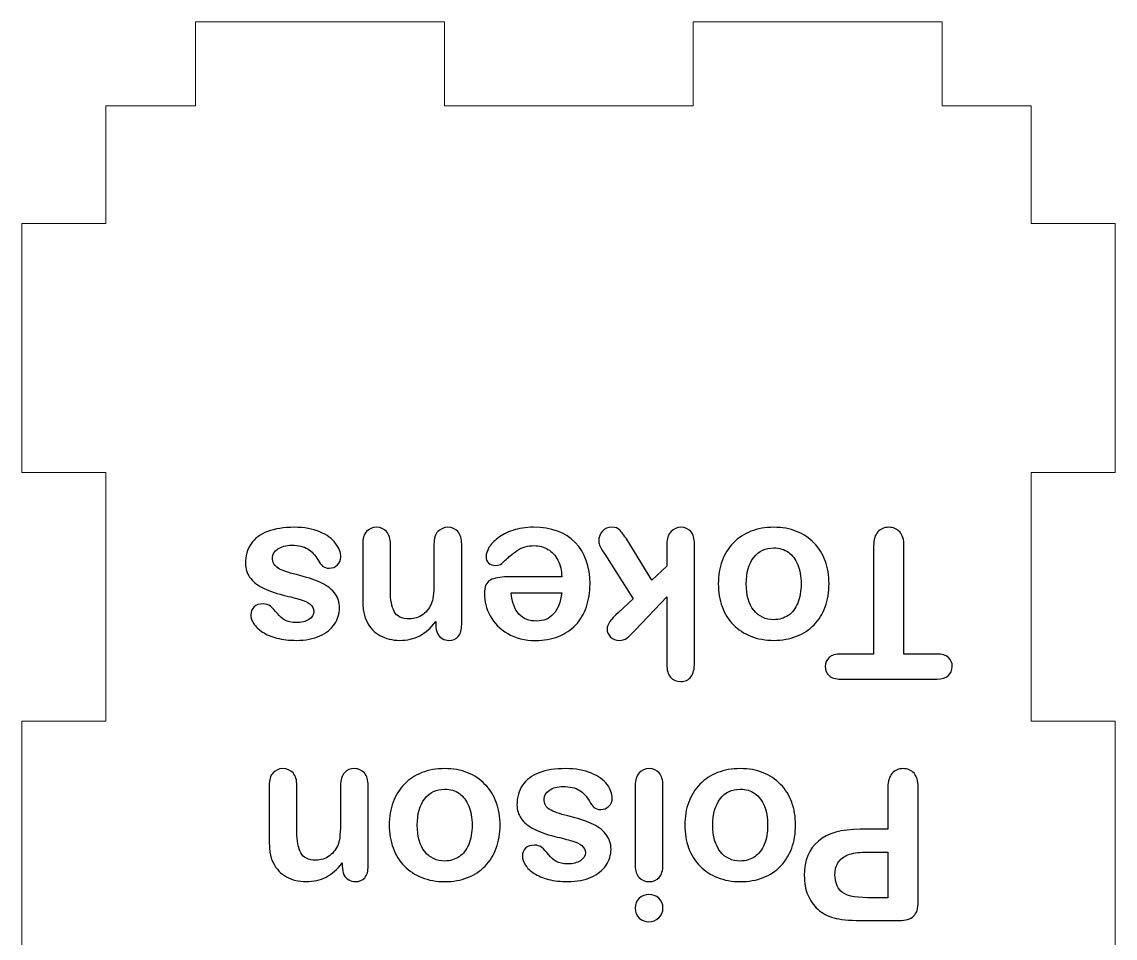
# Model space of a CAD drawing. Header units: inches. Extents: x -11.2 to 11.8, y -8.6 to 8.5.
# Drawn here: x -11.079 to -9.454, y -1.26 to 0.102 of the extents above; entities that cross this region are included whole.
import ezdxf

# ---------------------------------------------------------------- set-up
doc = ezdxf.new("R2010")
doc.units = ezdxf.units.IN
doc.header["$MEASUREMENT"] = 0
doc.layers.add('Tiny token holder', color=7, linetype='Continuous')

msp = doc.modelspace()

# ---------------------------------------------------------------- linework, layer by layer
at = {"layer": 'Tiny token holder', "color": 240, "lineweight": 9}
msp.add_open_spline([(-9.7114, -0.0231), (-9.7114, -0.0231), (-9.7114, 0.1019), (-9.7114, 0.1019), (-9.7114, 0.1019), (-9.7114, 0.1019), (-10.0814, 0.1019), (-10.0814, 0.1019), (-10.0814, 0.1019), (-10.0814, 0.1019), (-10.0814, -0.0231), (-10.0814, -0.0231), (-10.0814, -0.0231), (-10.0814, -0.0231), (-10.4514, -0.0231), (-10.4514, -0.0231), (-10.4514, -0.0231), (-10.4514, -0.0231), (-10.4514, 0.1019), (-10.4514, 0.1019), (-10.4514, 0.1019), (-10.4514, 0.1019), (-10.8214, 0.1019), (-10.8214, 0.1019), (-10.8214, 0.1019), (-10.8214, 0.1019), (-10.8214, -0.0231), (-10.8214, -0.0231), (-10.8214, -0.0231), (-10.8214, -0.0231), (-10.9544, -0.0231), (-10.9544, -0.0231), (-10.9544, -0.0231), (-10.9544, -0.0231), (-10.9544, -0.1981), (-10.9544, -0.1981), (-10.9544, -0.1981), (-10.9544, -0.1981), (-11.0794, -0.1981), (-11.0794, -0.1981), (-11.0794, -0.1981), (-11.0794, -0.1981), (-11.0794, -0.5681), (-11.0794, -0.5681), (-11.0794, -0.5681), (-11.0794, -0.5681), (-10.9544, -0.5681), (-10.9544, -0.5681), (-10.9544, -0.5681), (-10.9544, -0.5681), (-10.9544, -0.9381), (-10.9544, -0.9381), (-10.9544, -0.9381), (-10.9544, -0.9381), (-11.0794, -0.9381), (-11.0794, -0.9381), (-11.0794, -0.9381), (-11.0794, -0.9381), (-11.0794, -1.3081), (-11.0794, -1.3081), (-11.0794, -1.3081), (-11.0794, -1.3081), (-10.9544, -1.3081), (-10.9544, -1.3081), (-10.9544, -1.3081), (-10.9544, -1.3081), (-10.9544, -1.6781), (-10.9544, -1.6781), (-10.9544, -1.6781), (-10.9544, -1.6781), (-11.0794, -1.6781), (-11.0794, -1.6781), (-11.0794, -1.6781), (-11.0794, -1.6781), (-11.0794, -2.0481), (-11.0794, -2.0481), (-11.0794, -2.0481), (-11.0794, -2.0481), (-10.9544, -2.0481), (-10.9544, -2.0481), (-10.9544, -2.0481), (-10.9544, -2.0481), (-10.9544, -2.2231), (-10.9544, -2.2231), (-10.9544, -2.2231), (-10.9544, -2.2231), (-10.8214, -2.2231), (-10.8214, -2.2231), (-10.8214, -2.2231), (-10.8214, -2.2231), (-10.8214, -2.3481), (-10.8214, -2.3481), (-10.8214, -2.3481), (-10.8214, -2.3481), (-10.4514, -2.3481), (-10.4514, -2.3481), (-10.4514, -2.3481), (-10.4514, -2.3481), (-10.4514, -2.2231), (-10.4514, -2.2231), (-10.4514, -2.2231), (-10.4514, -2.2231), (-10.0814, -2.2231), (-10.0814, -2.2231), (-10.0814, -2.2231), (-10.0814, -2.2231), (-10.0814, -2.3481), (-10.0814, -2.3481), (-10.0814, -2.3481), (-10.0814, -2.3481), (-9.7114, -2.3481), (-9.7114, -2.3481), (-9.7114, -2.3481), (-9.7114, -2.3481), (-9.7114, -2.2231), (-9.7114, -2.2231), (-9.7114, -2.2231), (-9.7114, -2.2231), (-9.5794, -2.2231), (-9.5794, -2.2231), (-9.5794, -2.2231), (-9.5794, -2.2231), (-9.5794, -2.0481), (-9.5794, -2.0481), (-9.5794, -2.0481), (-9.5794, -2.0481), (-9.4544, -2.0481), (-9.4544, -2.0481), (-9.4544, -2.0481), (-9.4544, -2.0481), (-9.4544, -1.6781), (-9.4544, -1.6781), (-9.4544, -1.6781), (-9.4544, -1.6781), (-9.5794, -1.6781), (-9.5794, -1.6781), (-9.5794, -1.6781), (-9.5794, -1.6781), (-9.5794, -1.3081), (-9.5794, -1.3081), (-9.5794, -1.3081), (-9.5794, -1.3081), (-9.4544, -1.3081), (-9.4544, -1.3081), (-9.4544, -1.3081), (-9.4544, -1.3081), (-9.4544, -0.9381), (-9.4544, -0.9381), (-9.4544, -0.9381), (-9.4544, -0.9381), (-9.5794, -0.9381), (-9.5794, -0.9381), (-9.5794, -0.9381), (-9.5794, -0.9381), (-9.5794, -0.5681), (-9.5794, -0.5681), (-9.5794, -0.5681), (-9.5794, -0.5681), (-9.4544, -0.5681), (-9.4544, -0.5681), (-9.4544, -0.5681), (-9.4544, -0.5681), (-9.4544, -0.1981), (-9.4544, -0.1981), (-9.4544, -0.1981), (-9.4544, -0.1981), (-9.5794, -0.1981), (-9.5794, -0.1981), (-9.5794, -0.1981), (-9.5794, -0.1981), (-9.5794, -0.0231), (-9.5794, -0.0231), (-9.5794, -0.0231), (-9.5794, -0.0231), (-9.7114, -0.0231), (-9.7114, -0.0231)], degree=3, knots=[0, 0, 0, 0, 0.022222, 0.022222, 0.022222, 0.022222, 0.044444, 0.044444, 0.044444, 0.044444, 0.066667, 0.066667, 0.066667, 0.066667, 0.088889, 0.088889, 0.088889, 0.088889, 0.111111, 0.111111, 0.111111, 0.111111, 0.133333, 0.133333, 0.133333, 0.133333, 0.155556, 0.155556, 0.155556, 0.155556, 0.177778, 0.177778, 0.177778, 0.177778, 0.2, 0.2, 0.2, 0.2, 0.222222, 0.222222, 0.222222, 0.222222, 0.244444, 0.244444, 0.244444, 0.244444, 0.266667, 0.266667, 0.266667, 0.266667, 0.288889, 0.288889, 0.288889, 0.288889, 0.311111, 0.311111, 0.311111, 0.311111, 0.333333, 0.333333, 0.333333, 0.333333, 0.355556, 0.355556, 0.355556, 0.355556, 0.377778, 0.377778, 0.377778, 0.377778, 0.4, 0.4, 0.4, 0.4, 0.422222, 0.422222, 0.422222, 0.422222, 0.444444, 0.444444, 0.444444, 0.444444, 0.466667, 0.466667, 0.466667, 0.466667, 0.488889, 0.488889, 0.488889, 0.488889, 0.511111, 0.511111, 0.511111, 0.511111, 0.533333, 0.533333, 0.533333, 0.533333, 0.555556, 0.555556, 0.555556, 0.555556, 0.577778, 0.577778, 0.577778, 0.577778, 0.6, 0.6, 0.6, 0.6, 0.622222, 0.622222, 0.622222, 0.622222, 0.644444, 0.644444, 0.644444, 0.644444, 0.666667, 0.666667, 0.666667, 0.666667, 0.688889, 0.688889, 0.688889, 0.688889, 0.711111, 0.711111, 0.711111, 0.711111, 0.733333, 0.733333, 0.733333, 0.733333, 0.755556, 0.755556, 0.755556, 0.755556, 0.777778, 0.777778, 0.777778, 0.777778, 0.8, 0.8, 0.8, 0.8, 0.822222, 0.822222, 0.822222, 0.822222, 0.844444, 0.844444, 0.844444, 0.844444, 0.866667, 0.866667, 0.866667, 0.866667, 0.888889, 0.888889, 0.888889, 0.888889, 0.911111, 0.911111, 0.911111, 0.911111, 0.933333, 0.933333, 0.933333, 0.933333, 0.955556, 0.955556, 0.955556, 0.955556, 1, 1, 1, 1], dxfattribs=at)
at = {"layer": 'Tiny token holder', "color": 250}
for points, knots in [([(-10.7471, -0.7036), (-10.7471, -0.6922), (-10.7443, -0.6824), (-10.7387, -0.6743), (-10.7387, -0.6743), (-10.7332, -0.6662), (-10.725, -0.6601), (-10.7141, -0.6559), (-10.7141, -0.6559), (-10.7033, -0.6517), (-10.6901, -0.6496), (-10.6746, -0.6496), (-10.6746, -0.6496), (-10.6597, -0.6496), (-10.647, -0.6519), (-10.6364, -0.6565), (-10.6364, -0.6565), (-10.6258, -0.6609), (-10.618, -0.6666), (-10.613, -0.6735), (-10.613, -0.6735), (-10.608, -0.6802), (-10.6054, -0.687), (-10.6054, -0.6939), (-10.6054, -0.6939), (-10.6054, -0.6985), (-10.607, -0.7023), (-10.6103, -0.7055), (-10.6103, -0.7055), (-10.6135, -0.7088), (-10.6176, -0.7104), (-10.6225, -0.7104), (-10.6225, -0.7104), (-10.6269, -0.7104), (-10.6302, -0.7093), (-10.6325, -0.7072), (-10.6325, -0.7072), (-10.6348, -0.7051), (-10.6371, -0.7021), (-10.6392, -0.6983), (-10.6392, -0.6983), (-10.6434, -0.6909), (-10.6485, -0.6854), (-10.6544, -0.6818), (-10.6544, -0.6818), (-10.6603, -0.6781), (-10.6683, -0.6763), (-10.6785, -0.6763), (-10.6785, -0.6763), (-10.6868, -0.6763), (-10.6935, -0.6782), (-10.6988, -0.6818), (-10.6988, -0.6818), (-10.7041, -0.6855), (-10.7068, -0.6897), (-10.7068, -0.6945), (-10.7068, -0.6945), (-10.7068, -0.7018), (-10.704, -0.707), (-10.6985, -0.7104), (-10.6985, -0.7104), (-10.693, -0.7137), (-10.684, -0.7169), (-10.6714, -0.72), (-10.6714, -0.72), (-10.6572, -0.7235), (-10.6456, -0.7272), (-10.6366, -0.7311), (-10.6366, -0.7311), (-10.6278, -0.7349), (-10.6206, -0.7401), (-10.6153, -0.7465), (-10.6153, -0.7465), (-10.6099, -0.7528), (-10.6072, -0.7606), (-10.6072, -0.7699), (-10.6072, -0.7699), (-10.6072, -0.7782), (-10.6097, -0.786), (-10.6146, -0.7934), (-10.6146, -0.7934), (-10.6196, -0.8008), (-10.6269, -0.8067), (-10.6365, -0.811), (-10.6365, -0.811), (-10.6461, -0.8154), (-10.6578, -0.8177), (-10.6714, -0.8177), (-10.6714, -0.8177), (-10.6821, -0.8177), (-10.6917, -0.8166), (-10.7002, -0.8144), (-10.7002, -0.8144), (-10.7087, -0.8121), (-10.7159, -0.8091), (-10.7215, -0.8054), (-10.7215, -0.8054), (-10.7273, -0.8016), (-10.7316, -0.7975), (-10.7346, -0.793), (-10.7346, -0.793), (-10.7376, -0.7884), (-10.7391, -0.784), (-10.7391, -0.7796), (-10.7391, -0.7796), (-10.7391, -0.7749), (-10.7374, -0.771), (-10.7342, -0.768), (-10.7342, -0.768), (-10.7311, -0.765), (-10.7265, -0.7635), (-10.7207, -0.7635), (-10.7207, -0.7635), (-10.7165, -0.7635), (-10.7129, -0.7646), (-10.7099, -0.7671), (-10.7099, -0.7671), (-10.7069, -0.7695), (-10.7035, -0.7731), (-10.6996, -0.778), (-10.6996, -0.778), (-10.6965, -0.782), (-10.6929, -0.7853), (-10.6886, -0.7877), (-10.6886, -0.7877), (-10.6844, -0.7901), (-10.6786, -0.7913), (-10.6714, -0.7913), (-10.6714, -0.7913), (-10.6639, -0.7913), (-10.6577, -0.7897), (-10.6528, -0.7866), (-10.6528, -0.7866), (-10.6479, -0.7834), (-10.6454, -0.7794), (-10.6454, -0.7746), (-10.6454, -0.7746), (-10.6454, -0.7703), (-10.6472, -0.7667), (-10.6508, -0.764), (-10.6508, -0.764), (-10.6545, -0.7612), (-10.6593, -0.7589), (-10.6655, -0.7571), (-10.6655, -0.7571), (-10.6716, -0.7552), (-10.6801, -0.753), (-10.6909, -0.7504), (-10.6909, -0.7504), (-10.7037, -0.7473), (-10.7142, -0.7435), (-10.7223, -0.7392), (-10.7223, -0.7392), (-10.7304, -0.7348), (-10.7366, -0.7297), (-10.7408, -0.7238), (-10.7408, -0.7238), (-10.7449, -0.7179), (-10.7471, -0.7112), (-10.7471, -0.7036)], [0, 0, 0, 0, 0.02439, 0.02439, 0.02439, 0.02439, 0.04878, 0.04878, 0.04878, 0.04878, 0.073171, 0.073171, 0.073171, 0.073171, 0.097561, 0.097561, 0.097561, 0.097561, 0.121951, 0.121951, 0.121951, 0.121951, 0.146341, 0.146341, 0.146341, 0.146341, 0.170732, 0.170732, 0.170732, 0.170732, 0.195122, 0.195122, 0.195122, 0.195122, 0.219512, 0.219512, 0.219512, 0.219512, 0.243902, 0.243902, 0.243902, 0.243902, 0.268293, 0.268293, 0.268293, 0.268293, 0.292683, 0.292683, 0.292683, 0.292683, 0.317073, 0.317073, 0.317073, 0.317073, 0.341463, 0.341463, 0.341463, 0.341463, 0.365854, 0.365854, 0.365854, 0.365854, 0.390244, 0.390244, 0.390244, 0.390244, 0.414634, 0.414634, 0.414634, 0.414634, 0.439024, 0.439024, 0.439024, 0.439024, 0.463415, 0.463415, 0.463415, 0.463415, 0.487805, 0.487805, 0.487805, 0.487805, 0.512195, 0.512195, 0.512195, 0.512195, 0.536585, 0.536585, 0.536585, 0.536585, 0.560976, 0.560976, 0.560976, 0.560976, 0.585366, 0.585366, 0.585366, 0.585366, 0.609756, 0.609756, 0.609756, 0.609756, 0.634146, 0.634146, 0.634146, 0.634146, 0.658537, 0.658537, 0.658537, 0.658537, 0.682927, 0.682927, 0.682927, 0.682927, 0.707317, 0.707317, 0.707317, 0.707317, 0.731707, 0.731707, 0.731707, 0.731707, 0.756098, 0.756098, 0.756098, 0.756098, 0.780488, 0.780488, 0.780488, 0.780488, 0.804878, 0.804878, 0.804878, 0.804878, 0.829268, 0.829268, 0.829268, 0.829268, 0.853659, 0.853659, 0.853659, 0.853659, 0.878049, 0.878049, 0.878049, 0.878049, 0.902439, 0.902439, 0.902439, 0.902439, 0.926829, 0.926829, 0.926829, 0.926829, 0.95122, 0.95122, 0.95122, 0.95122, 1, 1, 1, 1]), ([(-10.4642, -0.7948), (-10.4642, -0.7948), (-10.4642, -0.7898), (-10.4642, -0.7898), (-10.4642, -0.7898), (-10.4715, -0.7994), (-10.4795, -0.8064), (-10.4881, -0.8109), (-10.4881, -0.8109), (-10.4967, -0.8154), (-10.5066, -0.8177), (-10.5179, -0.8177), (-10.5179, -0.8177), (-10.5288, -0.8177), (-10.5385, -0.8153), (-10.5471, -0.8105), (-10.5471, -0.8105), (-10.5557, -0.8058), (-10.5621, -0.7991), (-10.5663, -0.7904), (-10.5663, -0.7904), (-10.5691, -0.7854), (-10.5708, -0.7799), (-10.5716, -0.7741), (-10.5716, -0.7741), (-10.5724, -0.7682), (-10.5728, -0.7607), (-10.5728, -0.7517), (-10.5728, -0.7517), (-10.5728, -0.7517), (-10.5728, -0.6747), (-10.5728, -0.6747), (-10.5728, -0.6747), (-10.5728, -0.6665), (-10.5709, -0.6602), (-10.5671, -0.656), (-10.5671, -0.656), (-10.5634, -0.6518), (-10.5584, -0.6496), (-10.5524, -0.6496), (-10.5524, -0.6496), (-10.5462, -0.6496), (-10.5412, -0.6518), (-10.5373, -0.6561), (-10.5373, -0.6561), (-10.5335, -0.6605), (-10.5316, -0.6667), (-10.5316, -0.6747), (-10.5316, -0.6747), (-10.5316, -0.6747), (-10.5316, -0.7437), (-10.5316, -0.7437), (-10.5316, -0.7437), (-10.5316, -0.7573), (-10.5297, -0.7677), (-10.5259, -0.7749), (-10.5259, -0.7749), (-10.5221, -0.7821), (-10.5146, -0.7857), (-10.5033, -0.7857), (-10.5033, -0.7857), (-10.4959, -0.7857), (-10.4892, -0.7836), (-10.4831, -0.7792), (-10.4831, -0.7792), (-10.4771, -0.7748), (-10.4726, -0.7687), (-10.4699, -0.761), (-10.4699, -0.761), (-10.4678, -0.7549), (-10.4668, -0.7434), (-10.4668, -0.7265), (-10.4668, -0.7265), (-10.4668, -0.7265), (-10.4668, -0.6747), (-10.4668, -0.6747), (-10.4668, -0.6747), (-10.4668, -0.6664), (-10.4648, -0.6601), (-10.461, -0.6559), (-10.461, -0.6559), (-10.4571, -0.6518), (-10.4521, -0.6496), (-10.446, -0.6496), (-10.446, -0.6496), (-10.44, -0.6496), (-10.4351, -0.6518), (-10.4313, -0.6561), (-10.4313, -0.6561), (-10.4275, -0.6605), (-10.4256, -0.6667), (-10.4256, -0.6747), (-10.4256, -0.6747), (-10.4256, -0.6747), (-10.4256, -0.7942), (-10.4256, -0.7942), (-10.4256, -0.7942), (-10.4256, -0.8021), (-10.4273, -0.8079), (-10.4307, -0.8118), (-10.4307, -0.8118), (-10.4342, -0.8157), (-10.4388, -0.8177), (-10.4447, -0.8177), (-10.4447, -0.8177), (-10.4484, -0.8177), (-10.4517, -0.8168), (-10.4546, -0.8151), (-10.4546, -0.8151), (-10.4575, -0.8134), (-10.4598, -0.8108), (-10.4616, -0.8074), (-10.4616, -0.8074), (-10.4633, -0.8039), (-10.4642, -0.7997), (-10.4642, -0.7948)], [0, 0, 0, 0, 0.033333, 0.033333, 0.033333, 0.033333, 0.066667, 0.066667, 0.066667, 0.066667, 0.1, 0.1, 0.1, 0.1, 0.133333, 0.133333, 0.133333, 0.133333, 0.166667, 0.166667, 0.166667, 0.166667, 0.2, 0.2, 0.2, 0.2, 0.233333, 0.233333, 0.233333, 0.233333, 0.266667, 0.266667, 0.266667, 0.266667, 0.3, 0.3, 0.3, 0.3, 0.333333, 0.333333, 0.333333, 0.333333, 0.366667, 0.366667, 0.366667, 0.366667, 0.4, 0.4, 0.4, 0.4, 0.433333, 0.433333, 0.433333, 0.433333, 0.466667, 0.466667, 0.466667, 0.466667, 0.5, 0.5, 0.5, 0.5, 0.533333, 0.533333, 0.533333, 0.533333, 0.566667, 0.566667, 0.566667, 0.566667, 0.6, 0.6, 0.6, 0.6, 0.633333, 0.633333, 0.633333, 0.633333, 0.666667, 0.666667, 0.666667, 0.666667, 0.7, 0.7, 0.7, 0.7, 0.733333, 0.733333, 0.733333, 0.733333, 0.766667, 0.766667, 0.766667, 0.766667, 0.8, 0.8, 0.8, 0.8, 0.833333, 0.833333, 0.833333, 0.833333, 0.866667, 0.866667, 0.866667, 0.866667, 0.9, 0.9, 0.9, 0.9, 0.933333, 0.933333, 0.933333, 0.933333, 1, 1, 1, 1]), ([(-10.3579, -0.7234), (-10.3579, -0.7234), (-10.277, -0.7234), (-10.277, -0.7234), (-10.277, -0.7234), (-10.2771, -0.714), (-10.279, -0.7057), (-10.2827, -0.6986), (-10.2827, -0.6986), (-10.2864, -0.6914), (-10.2913, -0.686), (-10.2974, -0.6824), (-10.2974, -0.6824), (-10.3035, -0.6787), (-10.3103, -0.6769), (-10.3176, -0.6769), (-10.3176, -0.6769), (-10.3226, -0.6769), (-10.327, -0.6775), (-10.3311, -0.6787), (-10.3311, -0.6787), (-10.3353, -0.6798), (-10.3392, -0.6816), (-10.343, -0.6841), (-10.343, -0.6841), (-10.3469, -0.6866), (-10.3504, -0.6892), (-10.3536, -0.6921), (-10.3536, -0.6921), (-10.3569, -0.6949), (-10.361, -0.6987), (-10.3662, -0.7036), (-10.3662, -0.7036), (-10.3683, -0.7054), (-10.3713, -0.7063), (-10.3753, -0.7063), (-10.3753, -0.7063), (-10.3795, -0.7063), (-10.383, -0.7051), (-10.3856, -0.7028), (-10.3856, -0.7028), (-10.3882, -0.7005), (-10.3895, -0.6972), (-10.3895, -0.693), (-10.3895, -0.693), (-10.3895, -0.6893), (-10.388, -0.6849), (-10.3851, -0.6799), (-10.3851, -0.6799), (-10.3822, -0.675), (-10.3778, -0.6701), (-10.3718, -0.6656), (-10.3718, -0.6656), (-10.366, -0.661), (-10.3586, -0.6572), (-10.3496, -0.6542), (-10.3496, -0.6542), (-10.3407, -0.6511), (-10.3304, -0.6496), (-10.3188, -0.6496), (-10.3188, -0.6496), (-10.2923, -0.6496), (-10.2717, -0.6572), (-10.2569, -0.6723), (-10.2569, -0.6723), (-10.2422, -0.6875), (-10.2349, -0.708), (-10.2349, -0.734), (-10.2349, -0.734), (-10.2349, -0.7461), (-10.2367, -0.7575), (-10.2403, -0.768), (-10.2403, -0.768), (-10.2439, -0.7784), (-10.2492, -0.7873), (-10.2562, -0.7948), (-10.2562, -0.7948), (-10.2631, -0.8023), (-10.2717, -0.808), (-10.2819, -0.812), (-10.2819, -0.812), (-10.2921, -0.816), (-10.3034, -0.818), (-10.3158, -0.818), (-10.3158, -0.818), (-10.3319, -0.818), (-10.3458, -0.8146), (-10.3573, -0.8077), (-10.3573, -0.8077), (-10.3689, -0.8009), (-10.3775, -0.7921), (-10.3833, -0.7813), (-10.3833, -0.7813), (-10.389, -0.7705), (-10.3919, -0.7595), (-10.3919, -0.7483), (-10.3919, -0.7483), (-10.3919, -0.7379), (-10.3889, -0.7311), (-10.383, -0.728), (-10.383, -0.728), (-10.3771, -0.725), (-10.3686, -0.7234), (-10.3579, -0.7234)], [0, 0, 0, 0, 0.037037, 0.037037, 0.037037, 0.037037, 0.074074, 0.074074, 0.074074, 0.074074, 0.111111, 0.111111, 0.111111, 0.111111, 0.148148, 0.148148, 0.148148, 0.148148, 0.185185, 0.185185, 0.185185, 0.185185, 0.222222, 0.222222, 0.222222, 0.222222, 0.259259, 0.259259, 0.259259, 0.259259, 0.296296, 0.296296, 0.296296, 0.296296, 0.333333, 0.333333, 0.333333, 0.333333, 0.37037, 0.37037, 0.37037, 0.37037, 0.407407, 0.407407, 0.407407, 0.407407, 0.444444, 0.444444, 0.444444, 0.444444, 0.481481, 0.481481, 0.481481, 0.481481, 0.518519, 0.518519, 0.518519, 0.518519, 0.555556, 0.555556, 0.555556, 0.555556, 0.592593, 0.592593, 0.592593, 0.592593, 0.62963, 0.62963, 0.62963, 0.62963, 0.666667, 0.666667, 0.666667, 0.666667, 0.703704, 0.703704, 0.703704, 0.703704, 0.740741, 0.740741, 0.740741, 0.740741, 0.777778, 0.777778, 0.777778, 0.777778, 0.814815, 0.814815, 0.814815, 0.814815, 0.851852, 0.851852, 0.851852, 0.851852, 0.888889, 0.888889, 0.888889, 0.888889, 0.925926, 0.925926, 0.925926, 0.925926, 1, 1, 1, 1]), ([(-10.1797, -0.6685), (-10.1797, -0.6685), (-10.1432, -0.7284), (-10.1432, -0.7284), (-10.1432, -0.7284), (-10.1432, -0.7284), (-10.1208, -0.7072), (-10.1208, -0.7072), (-10.1208, -0.7072), (-10.1208, -0.7072), (-10.1208, -0.6744), (-10.1208, -0.6744), (-10.1208, -0.6744), (-10.1208, -0.6665), (-10.1187, -0.6603), (-10.1145, -0.656), (-10.1145, -0.656), (-10.1103, -0.6518), (-10.1055, -0.6496), (-10.1, -0.6496), (-10.1, -0.6496), (-10.0937, -0.6496), (-10.0886, -0.6518), (-10.085, -0.656), (-10.085, -0.656), (-10.0814, -0.6602), (-10.0796, -0.6665), (-10.0796, -0.6747), (-10.0796, -0.6747), (-10.0796, -0.6747), (-10.0796, -0.8509), (-10.0796, -0.8509), (-10.0796, -0.8509), (-10.0796, -0.8601), (-10.0813, -0.8671), (-10.0849, -0.8719), (-10.0849, -0.8719), (-10.0884, -0.8767), (-10.0934, -0.879), (-10.1, -0.879), (-10.1, -0.879), (-10.1064, -0.879), (-10.1114, -0.8769), (-10.1151, -0.8725), (-10.1151, -0.8725), (-10.1189, -0.8682), (-10.1208, -0.8618), (-10.1208, -0.8533), (-10.1208, -0.8533), (-10.1208, -0.8533), (-10.1208, -0.7532), (-10.1208, -0.7532), (-10.1208, -0.7532), (-10.1208, -0.7532), (-10.1672, -0.8019), (-10.1672, -0.8019), (-10.1672, -0.8019), (-10.173, -0.8079), (-10.1774, -0.8121), (-10.1804, -0.8144), (-10.1804, -0.8144), (-10.1835, -0.8166), (-10.1871, -0.8177), (-10.1915, -0.8177), (-10.1915, -0.8177), (-10.1966, -0.8177), (-10.2009, -0.816), (-10.2043, -0.8128), (-10.2043, -0.8128), (-10.2078, -0.8094), (-10.2095, -0.8054), (-10.2095, -0.8004), (-10.2095, -0.8004), (-10.2095, -0.7944), (-10.2039, -0.7863), (-10.1927, -0.7762), (-10.1927, -0.7762), (-10.1927, -0.7762), (-10.1707, -0.7561), (-10.1707, -0.7561), (-10.1707, -0.7561), (-10.1707, -0.7561), (-10.2131, -0.6895), (-10.2131, -0.6895), (-10.2131, -0.6895), (-10.2163, -0.6845), (-10.2185, -0.6807), (-10.2198, -0.6782), (-10.2198, -0.6782), (-10.2212, -0.6756), (-10.2219, -0.6731), (-10.2219, -0.6708), (-10.2219, -0.6708), (-10.2219, -0.6643), (-10.2201, -0.6591), (-10.2165, -0.6553), (-10.2165, -0.6553), (-10.213, -0.6515), (-10.2082, -0.6496), (-10.2024, -0.6496), (-10.2024, -0.6496), (-10.1973, -0.6496), (-10.1934, -0.651), (-10.1907, -0.6537), (-10.1907, -0.6537), (-10.188, -0.6565), (-10.1843, -0.6614), (-10.1797, -0.6685)], [0, 0, 0, 0, 0.035714, 0.035714, 0.035714, 0.035714, 0.071429, 0.071429, 0.071429, 0.071429, 0.107143, 0.107143, 0.107143, 0.107143, 0.142857, 0.142857, 0.142857, 0.142857, 0.178571, 0.178571, 0.178571, 0.178571, 0.214286, 0.214286, 0.214286, 0.214286, 0.25, 0.25, 0.25, 0.25, 0.285714, 0.285714, 0.285714, 0.285714, 0.321429, 0.321429, 0.321429, 0.321429, 0.357143, 0.357143, 0.357143, 0.357143, 0.392857, 0.392857, 0.392857, 0.392857, 0.428571, 0.428571, 0.428571, 0.428571, 0.464286, 0.464286, 0.464286, 0.464286, 0.5, 0.5, 0.5, 0.5, 0.535714, 0.535714, 0.535714, 0.535714, 0.571429, 0.571429, 0.571429, 0.571429, 0.607143, 0.607143, 0.607143, 0.607143, 0.642857, 0.642857, 0.642857, 0.642857, 0.678571, 0.678571, 0.678571, 0.678571, 0.714286, 0.714286, 0.714286, 0.714286, 0.75, 0.75, 0.75, 0.75, 0.785714, 0.785714, 0.785714, 0.785714, 0.821429, 0.821429, 0.821429, 0.821429, 0.857143, 0.857143, 0.857143, 0.857143, 0.892857, 0.892857, 0.892857, 0.892857, 0.928571, 0.928571, 0.928571, 0.928571, 1, 1, 1, 1]), ([(-10.0442, -0.7336), (-10.0442, -0.7212), (-10.0423, -0.7099), (-10.0385, -0.6995), (-10.0385, -0.6995), (-10.0346, -0.6892), (-10.0291, -0.6802), (-10.0218, -0.6728), (-10.0218, -0.6728), (-10.0146, -0.6653), (-10.0058, -0.6596), (-9.9957, -0.6556), (-9.9957, -0.6556), (-9.9857, -0.6516), (-9.9743, -0.6496), (-9.9617, -0.6496), (-9.9617, -0.6496), (-9.9491, -0.6496), (-9.9379, -0.6516), (-9.9279, -0.6557), (-9.9279, -0.6557), (-9.9179, -0.6597), (-9.9093, -0.6655), (-9.9019, -0.673), (-9.9019, -0.673), (-9.8946, -0.6805), (-9.889, -0.6894), (-9.8853, -0.6996), (-9.8853, -0.6996), (-9.8815, -0.7099), (-9.8796, -0.7212), (-9.8796, -0.7336), (-9.8796, -0.7336), (-9.8796, -0.7461), (-9.8815, -0.7576), (-9.8853, -0.768), (-9.8853, -0.768), (-9.8892, -0.7784), (-9.8947, -0.7873), (-9.9019, -0.7947), (-9.9019, -0.7947), (-9.909, -0.802), (-9.9177, -0.8077), (-9.9279, -0.8117), (-9.9279, -0.8117), (-9.9381, -0.8156), (-9.9493, -0.8177), (-9.9617, -0.8177), (-9.9617, -0.8177), (-9.9742, -0.8177), (-9.9856, -0.8156), (-9.9957, -0.8116), (-9.9957, -0.8116), (-10.0059, -0.8076), (-10.0147, -0.8018), (-10.0219, -0.7943), (-10.0219, -0.7943), (-10.0292, -0.7869), (-10.0348, -0.778), (-10.0385, -0.7676), (-10.0385, -0.7676), (-10.0423, -0.7574), (-10.0442, -0.746), (-10.0442, -0.7336)], [0, 0, 0, 0, 0.058824, 0.058824, 0.058824, 0.058824, 0.117647, 0.117647, 0.117647, 0.117647, 0.176471, 0.176471, 0.176471, 0.176471, 0.235294, 0.235294, 0.235294, 0.235294, 0.294118, 0.294118, 0.294118, 0.294118, 0.352941, 0.352941, 0.352941, 0.352941, 0.411765, 0.411765, 0.411765, 0.411765, 0.470588, 0.470588, 0.470588, 0.470588, 0.529412, 0.529412, 0.529412, 0.529412, 0.588235, 0.588235, 0.588235, 0.588235, 0.647059, 0.647059, 0.647059, 0.647059, 0.705882, 0.705882, 0.705882, 0.705882, 0.764706, 0.764706, 0.764706, 0.764706, 0.823529, 0.823529, 0.823529, 0.823529, 0.882353, 0.882353, 0.882353, 0.882353, 1, 1, 1, 1]), ([(-9.8623, -0.8381), (-9.8623, -0.8381), (-9.8133, -0.8381), (-9.8133, -0.8381), (-9.8133, -0.8381), (-9.8133, -0.8381), (-9.8133, -0.677), (-9.8133, -0.677), (-9.8133, -0.677), (-9.8133, -0.6677), (-9.8112, -0.6608), (-9.807, -0.6564), (-9.807, -0.6564), (-9.8029, -0.6519), (-9.7975, -0.6496), (-9.7909, -0.6496), (-9.7909, -0.6496), (-9.7843, -0.6496), (-9.7788, -0.6519), (-9.7746, -0.6565), (-9.7746, -0.6565), (-9.7704, -0.661), (-9.7683, -0.6678), (-9.7683, -0.677), (-9.7683, -0.677), (-9.7683, -0.677), (-9.7683, -0.8381), (-9.7683, -0.8381), (-9.7683, -0.8381), (-9.7683, -0.8381), (-9.7193, -0.8381), (-9.7193, -0.8381), (-9.7193, -0.8381), (-9.7116, -0.8381), (-9.7059, -0.8398), (-9.7022, -0.8432), (-9.7022, -0.8432), (-9.6984, -0.8466), (-9.6965, -0.8511), (-9.6965, -0.8567), (-9.6965, -0.8567), (-9.6965, -0.8624), (-9.6985, -0.867), (-9.7024, -0.8703), (-9.7024, -0.8703), (-9.7062, -0.8737), (-9.7119, -0.8753), (-9.7193, -0.8753), (-9.7193, -0.8753), (-9.7193, -0.8753), (-9.8623, -0.8753), (-9.8623, -0.8753), (-9.8623, -0.8753), (-9.8701, -0.8753), (-9.8758, -0.8736), (-9.8796, -0.8702), (-9.8796, -0.8702), (-9.8834, -0.8667), (-9.8853, -0.8622), (-9.8853, -0.8567), (-9.8853, -0.8567), (-9.8853, -0.8511), (-9.8834, -0.8466), (-9.8795, -0.8432), (-9.8795, -0.8432), (-9.8757, -0.8398), (-9.87, -0.8381), (-9.8623, -0.8381)], [0, 0, 0, 0, 0.055556, 0.055556, 0.055556, 0.055556, 0.111111, 0.111111, 0.111111, 0.111111, 0.166667, 0.166667, 0.166667, 0.166667, 0.222222, 0.222222, 0.222222, 0.222222, 0.277778, 0.277778, 0.277778, 0.277778, 0.333333, 0.333333, 0.333333, 0.333333, 0.388889, 0.388889, 0.388889, 0.388889, 0.444444, 0.444444, 0.444444, 0.444444, 0.5, 0.5, 0.5, 0.5, 0.555556, 0.555556, 0.555556, 0.555556, 0.611111, 0.611111, 0.611111, 0.611111, 0.666667, 0.666667, 0.666667, 0.666667, 0.722222, 0.722222, 0.722222, 0.722222, 0.777778, 0.777778, 0.777778, 0.777778, 0.833333, 0.833333, 0.833333, 0.833333, 0.888889, 0.888889, 0.888889, 0.888889, 1, 1, 1, 1]), ([(-10.0027, -0.7336), (-10.0027, -0.7504), (-9.9989, -0.7635), (-9.9916, -0.7729), (-9.9916, -0.7729), (-9.9841, -0.7823), (-9.9742, -0.787), (-9.9617, -0.787), (-9.9617, -0.787), (-9.9536, -0.787), (-9.9465, -0.7849), (-9.9404, -0.7807), (-9.9404, -0.7807), (-9.9342, -0.7765), (-9.9295, -0.7703), (-9.9261, -0.7622), (-9.9261, -0.7622), (-9.9228, -0.754), (-9.9211, -0.7444), (-9.9211, -0.7336), (-9.9211, -0.7336), (-9.9211, -0.7228), (-9.9228, -0.7133), (-9.926, -0.7053), (-9.926, -0.7053), (-9.9294, -0.6972), (-9.934, -0.691), (-9.9401, -0.6867), (-9.9401, -0.6867), (-9.9462, -0.6824), (-9.9534, -0.6803), (-9.9617, -0.6803), (-9.9617, -0.6803), (-9.9742, -0.6803), (-9.9841, -0.685), (-9.9916, -0.6945), (-9.9916, -0.6945), (-9.9989, -0.7039), (-10.0027, -0.7169), (-10.0027, -0.7336)], [0, 0, 0, 0, 0.090909, 0.090909, 0.090909, 0.090909, 0.181818, 0.181818, 0.181818, 0.181818, 0.272727, 0.272727, 0.272727, 0.272727, 0.363636, 0.363636, 0.363636, 0.363636, 0.454545, 0.454545, 0.454545, 0.454545, 0.545455, 0.545455, 0.545455, 0.545455, 0.636364, 0.636364, 0.636364, 0.636364, 0.727273, 0.727273, 0.727273, 0.727273, 0.818182, 0.818182, 0.818182, 0.818182, 1, 1, 1, 1]), ([(-10.277, -0.747), (-10.277, -0.747), (-10.3519, -0.747), (-10.3519, -0.747), (-10.3519, -0.747), (-10.351, -0.7611), (-10.3471, -0.7716), (-10.3405, -0.7786), (-10.3405, -0.7786), (-10.3339, -0.7856), (-10.3252, -0.7891), (-10.3144, -0.7891), (-10.3144, -0.7891), (-10.3041, -0.7891), (-10.2957, -0.7856), (-10.2891, -0.7785), (-10.2891, -0.7785), (-10.2825, -0.7714), (-10.2784, -0.7609), (-10.277, -0.747)], [0, 0, 0, 0, 0.166667, 0.166667, 0.166667, 0.166667, 0.333333, 0.333333, 0.333333, 0.333333, 0.5, 0.5, 0.5, 0.5, 0.666667, 0.666667, 0.666667, 0.666667, 1, 1, 1, 1]), ([(-10.6032, -1.1536), (-10.6032, -1.1536), (-10.6032, -1.1486), (-10.6032, -1.1486), (-10.6032, -1.1486), (-10.6105, -1.1582), (-10.6185, -1.1652), (-10.6271, -1.1697), (-10.6271, -1.1697), (-10.6357, -1.1742), (-10.6456, -1.1764), (-10.6568, -1.1764), (-10.6568, -1.1764), (-10.6678, -1.1764), (-10.6775, -1.1741), (-10.6861, -1.1693), (-10.6861, -1.1693), (-10.6947, -1.1646), (-10.7011, -1.1579), (-10.7053, -1.1492), (-10.7053, -1.1492), (-10.7081, -1.1442), (-10.7098, -1.1387), (-10.7106, -1.1328), (-10.7106, -1.1328), (-10.7114, -1.127), (-10.7118, -1.1195), (-10.7118, -1.1105), (-10.7118, -1.1105), (-10.7118, -1.1105), (-10.7118, -1.0335), (-10.7118, -1.0335), (-10.7118, -1.0335), (-10.7118, -1.0253), (-10.7099, -1.019), (-10.7061, -1.0148), (-10.7061, -1.0148), (-10.7024, -1.0105), (-10.6974, -1.0084), (-10.6914, -1.0084), (-10.6914, -1.0084), (-10.6852, -1.0084), (-10.6802, -1.0106), (-10.6763, -1.0149), (-10.6763, -1.0149), (-10.6725, -1.0193), (-10.6706, -1.0255), (-10.6706, -1.0335), (-10.6706, -1.0335), (-10.6706, -1.0335), (-10.6706, -1.1025), (-10.6706, -1.1025), (-10.6706, -1.1025), (-10.6706, -1.116), (-10.6687, -1.1265), (-10.6649, -1.1337), (-10.6649, -1.1337), (-10.6611, -1.1409), (-10.6536, -1.1445), (-10.6423, -1.1445), (-10.6423, -1.1445), (-10.6349, -1.1445), (-10.6282, -1.1423), (-10.6221, -1.138), (-10.6221, -1.138), (-10.6161, -1.1336), (-10.6116, -1.1275), (-10.6088, -1.1198), (-10.6088, -1.1198), (-10.6068, -1.1137), (-10.6058, -1.1022), (-10.6058, -1.0853), (-10.6058, -1.0853), (-10.6058, -1.0853), (-10.6058, -1.0335), (-10.6058, -1.0335), (-10.6058, -1.0335), (-10.6058, -1.0252), (-10.6038, -1.0189), (-10.6, -1.0147), (-10.6, -1.0147), (-10.5961, -1.0105), (-10.5911, -1.0084), (-10.585, -1.0084), (-10.585, -1.0084), (-10.579, -1.0084), (-10.5741, -1.0106), (-10.5703, -1.0149), (-10.5703, -1.0149), (-10.5665, -1.0193), (-10.5646, -1.0255), (-10.5646, -1.0335), (-10.5646, -1.0335), (-10.5646, -1.0335), (-10.5646, -1.153), (-10.5646, -1.153), (-10.5646, -1.153), (-10.5646, -1.1608), (-10.5663, -1.1667), (-10.5697, -1.1706), (-10.5697, -1.1706), (-10.5731, -1.1745), (-10.5778, -1.1764), (-10.5837, -1.1764), (-10.5837, -1.1764), (-10.5874, -1.1764), (-10.5907, -1.1756), (-10.5936, -1.1739), (-10.5936, -1.1739), (-10.5965, -1.1722), (-10.5988, -1.1696), (-10.6006, -1.1662), (-10.6006, -1.1662), (-10.6023, -1.1627), (-10.6032, -1.1585), (-10.6032, -1.1536)], [0, 0, 0, 0, 0.033333, 0.033333, 0.033333, 0.033333, 0.066667, 0.066667, 0.066667, 0.066667, 0.1, 0.1, 0.1, 0.1, 0.133333, 0.133333, 0.133333, 0.133333, 0.166667, 0.166667, 0.166667, 0.166667, 0.2, 0.2, 0.2, 0.2, 0.233333, 0.233333, 0.233333, 0.233333, 0.266667, 0.266667, 0.266667, 0.266667, 0.3, 0.3, 0.3, 0.3, 0.333333, 0.333333, 0.333333, 0.333333, 0.366667, 0.366667, 0.366667, 0.366667, 0.4, 0.4, 0.4, 0.4, 0.433333, 0.433333, 0.433333, 0.433333, 0.466667, 0.466667, 0.466667, 0.466667, 0.5, 0.5, 0.5, 0.5, 0.533333, 0.533333, 0.533333, 0.533333, 0.566667, 0.566667, 0.566667, 0.566667, 0.6, 0.6, 0.6, 0.6, 0.633333, 0.633333, 0.633333, 0.633333, 0.666667, 0.666667, 0.666667, 0.666667, 0.7, 0.7, 0.7, 0.7, 0.733333, 0.733333, 0.733333, 0.733333, 0.766667, 0.766667, 0.766667, 0.766667, 0.8, 0.8, 0.8, 0.8, 0.833333, 0.833333, 0.833333, 0.833333, 0.866667, 0.866667, 0.866667, 0.866667, 0.9, 0.9, 0.9, 0.9, 0.933333, 0.933333, 0.933333, 0.933333, 1, 1, 1, 1]), ([(-10.5333, -1.0924), (-10.5333, -1.08), (-10.5313, -1.0687), (-10.5275, -1.0583), (-10.5275, -1.0583), (-10.5236, -1.0479), (-10.5181, -1.039), (-10.5108, -1.0316), (-10.5108, -1.0316), (-10.5036, -1.0241), (-10.4949, -1.0184), (-10.4848, -1.0144), (-10.4848, -1.0144), (-10.4747, -1.0104), (-10.4633, -1.0084), (-10.4507, -1.0084), (-10.4507, -1.0084), (-10.4382, -1.0084), (-10.4269, -1.0104), (-10.4169, -1.0145), (-10.4169, -1.0145), (-10.407, -1.0185), (-10.3983, -1.0243), (-10.391, -1.0318), (-10.391, -1.0318), (-10.3837, -1.0393), (-10.3781, -1.0482), (-10.3743, -1.0584), (-10.3743, -1.0584), (-10.3706, -1.0687), (-10.3686, -1.08), (-10.3686, -1.0924), (-10.3686, -1.0924), (-10.3686, -1.1049), (-10.3706, -1.1164), (-10.3744, -1.1268), (-10.3744, -1.1268), (-10.3783, -1.1372), (-10.3837, -1.1461), (-10.3909, -1.1535), (-10.3909, -1.1535), (-10.3981, -1.1608), (-10.4068, -1.1665), (-10.4169, -1.1705), (-10.4169, -1.1705), (-10.4271, -1.1744), (-10.4384, -1.1764), (-10.4507, -1.1764), (-10.4507, -1.1764), (-10.4632, -1.1764), (-10.4746, -1.1744), (-10.4848, -1.1704), (-10.4848, -1.1704), (-10.495, -1.1664), (-10.5037, -1.1606), (-10.511, -1.1531), (-10.511, -1.1531), (-10.5183, -1.1457), (-10.5238, -1.1368), (-10.5276, -1.1264), (-10.5276, -1.1264), (-10.5313, -1.1161), (-10.5333, -1.1048), (-10.5333, -1.0924)], [0, 0, 0, 0, 0.058824, 0.058824, 0.058824, 0.058824, 0.117647, 0.117647, 0.117647, 0.117647, 0.176471, 0.176471, 0.176471, 0.176471, 0.235294, 0.235294, 0.235294, 0.235294, 0.294118, 0.294118, 0.294118, 0.294118, 0.352941, 0.352941, 0.352941, 0.352941, 0.411765, 0.411765, 0.411765, 0.411765, 0.470588, 0.470588, 0.470588, 0.470588, 0.529412, 0.529412, 0.529412, 0.529412, 0.588235, 0.588235, 0.588235, 0.588235, 0.647059, 0.647059, 0.647059, 0.647059, 0.705882, 0.705882, 0.705882, 0.705882, 0.764706, 0.764706, 0.764706, 0.764706, 0.823529, 0.823529, 0.823529, 0.823529, 0.882353, 0.882353, 0.882353, 0.882353, 1, 1, 1, 1]), ([(-10.3435, -1.0624), (-10.3435, -1.051), (-10.3407, -1.0412), (-10.3352, -1.0331), (-10.3352, -1.0331), (-10.3297, -1.025), (-10.3215, -1.0189), (-10.3106, -1.0147), (-10.3106, -1.0147), (-10.2998, -1.0105), (-10.2866, -1.0084), (-10.271, -1.0084), (-10.271, -1.0084), (-10.2562, -1.0084), (-10.2435, -1.0107), (-10.2329, -1.0152), (-10.2329, -1.0152), (-10.2223, -1.0197), (-10.2145, -1.0254), (-10.2094, -1.0322), (-10.2094, -1.0322), (-10.2044, -1.039), (-10.2019, -1.0458), (-10.2019, -1.0527), (-10.2019, -1.0527), (-10.2019, -1.0572), (-10.2035, -1.0611), (-10.2068, -1.0643), (-10.2068, -1.0643), (-10.21, -1.0676), (-10.214, -1.0692), (-10.219, -1.0692), (-10.219, -1.0692), (-10.2233, -1.0692), (-10.2267, -1.0681), (-10.229, -1.066), (-10.229, -1.066), (-10.2313, -1.0639), (-10.2335, -1.0609), (-10.2356, -1.057), (-10.2356, -1.057), (-10.2399, -1.0497), (-10.2449, -1.0442), (-10.2508, -1.0406), (-10.2508, -1.0406), (-10.2567, -1.0369), (-10.2648, -1.0351), (-10.275, -1.0351), (-10.275, -1.0351), (-10.2832, -1.0351), (-10.29, -1.0369), (-10.2953, -1.0406), (-10.2953, -1.0406), (-10.3006, -1.0443), (-10.3032, -1.0485), (-10.3032, -1.0533), (-10.3032, -1.0533), (-10.3032, -1.0606), (-10.3005, -1.0658), (-10.295, -1.0692), (-10.295, -1.0692), (-10.2895, -1.0725), (-10.2804, -1.0757), (-10.2678, -1.0787), (-10.2678, -1.0787), (-10.2536, -1.0823), (-10.2421, -1.086), (-10.2331, -1.0899), (-10.2331, -1.0899), (-10.2242, -1.0937), (-10.2171, -1.0989), (-10.2117, -1.1052), (-10.2117, -1.1052), (-10.2064, -1.1116), (-10.2037, -1.1194), (-10.2037, -1.1287), (-10.2037, -1.1287), (-10.2037, -1.137), (-10.2062, -1.1448), (-10.2111, -1.1522), (-10.2111, -1.1522), (-10.2161, -1.1596), (-10.2233, -1.1654), (-10.233, -1.1698), (-10.233, -1.1698), (-10.2426, -1.1742), (-10.2542, -1.1764), (-10.2679, -1.1764), (-10.2679, -1.1764), (-10.2786, -1.1764), (-10.2882, -1.1754), (-10.2967, -1.1731), (-10.2967, -1.1731), (-10.3052, -1.1709), (-10.3123, -1.1679), (-10.318, -1.1642), (-10.318, -1.1642), (-10.3237, -1.1604), (-10.3281, -1.1563), (-10.331, -1.1518), (-10.331, -1.1518), (-10.334, -1.1472), (-10.3355, -1.1428), (-10.3355, -1.1384), (-10.3355, -1.1384), (-10.3355, -1.1337), (-10.3339, -1.1298), (-10.3307, -1.1268), (-10.3307, -1.1268), (-10.3276, -1.1237), (-10.323, -1.1222), (-10.3172, -1.1222), (-10.3172, -1.1222), (-10.3129, -1.1222), (-10.3093, -1.1234), (-10.3063, -1.1259), (-10.3063, -1.1259), (-10.3034, -1.1283), (-10.3, -1.1319), (-10.2961, -1.1368), (-10.2961, -1.1368), (-10.293, -1.1408), (-10.2893, -1.1441), (-10.2851, -1.1465), (-10.2851, -1.1465), (-10.2809, -1.1489), (-10.2751, -1.1501), (-10.2678, -1.1501), (-10.2678, -1.1501), (-10.2604, -1.1501), (-10.2542, -1.1485), (-10.2492, -1.1453), (-10.2492, -1.1453), (-10.2443, -1.1421), (-10.2418, -1.1382), (-10.2418, -1.1334), (-10.2418, -1.1334), (-10.2418, -1.1291), (-10.2437, -1.1255), (-10.2473, -1.1228), (-10.2473, -1.1228), (-10.2509, -1.12), (-10.2558, -1.1176), (-10.2619, -1.1158), (-10.2619, -1.1158), (-10.2681, -1.114), (-10.2766, -1.1118), (-10.2874, -1.1092), (-10.2874, -1.1092), (-10.3002, -1.1061), (-10.3107, -1.1023), (-10.3188, -1.098), (-10.3188, -1.098), (-10.3269, -1.0936), (-10.333, -1.0885), (-10.3372, -1.0826), (-10.3372, -1.0826), (-10.3414, -1.0767), (-10.3435, -1.07), (-10.3435, -1.0624)], [0, 0, 0, 0, 0.02439, 0.02439, 0.02439, 0.02439, 0.04878, 0.04878, 0.04878, 0.04878, 0.073171, 0.073171, 0.073171, 0.073171, 0.097561, 0.097561, 0.097561, 0.097561, 0.121951, 0.121951, 0.121951, 0.121951, 0.146341, 0.146341, 0.146341, 0.146341, 0.170732, 0.170732, 0.170732, 0.170732, 0.195122, 0.195122, 0.195122, 0.195122, 0.219512, 0.219512, 0.219512, 0.219512, 0.243902, 0.243902, 0.243902, 0.243902, 0.268293, 0.268293, 0.268293, 0.268293, 0.292683, 0.292683, 0.292683, 0.292683, 0.317073, 0.317073, 0.317073, 0.317073, 0.341463, 0.341463, 0.341463, 0.341463, 0.365854, 0.365854, 0.365854, 0.365854, 0.390244, 0.390244, 0.390244, 0.390244, 0.414634, 0.414634, 0.414634, 0.414634, 0.439024, 0.439024, 0.439024, 0.439024, 0.463415, 0.463415, 0.463415, 0.463415, 0.487805, 0.487805, 0.487805, 0.487805, 0.512195, 0.512195, 0.512195, 0.512195, 0.536585, 0.536585, 0.536585, 0.536585, 0.560976, 0.560976, 0.560976, 0.560976, 0.585366, 0.585366, 0.585366, 0.585366, 0.609756, 0.609756, 0.609756, 0.609756, 0.634146, 0.634146, 0.634146, 0.634146, 0.658537, 0.658537, 0.658537, 0.658537, 0.682927, 0.682927, 0.682927, 0.682927, 0.707317, 0.707317, 0.707317, 0.707317, 0.731707, 0.731707, 0.731707, 0.731707, 0.756098, 0.756098, 0.756098, 0.756098, 0.780488, 0.780488, 0.780488, 0.780488, 0.804878, 0.804878, 0.804878, 0.804878, 0.829268, 0.829268, 0.829268, 0.829268, 0.853659, 0.853659, 0.853659, 0.853659, 0.878049, 0.878049, 0.878049, 0.878049, 0.902439, 0.902439, 0.902439, 0.902439, 0.926829, 0.926829, 0.926829, 0.926829, 0.95122, 0.95122, 0.95122, 0.95122, 1, 1, 1, 1]), ([(-10.1678, -1.153), (-10.1678, -1.153), (-10.1678, -1.0335), (-10.1678, -1.0335), (-10.1678, -1.0335), (-10.1678, -1.0253), (-10.1658, -1.019), (-10.1619, -1.0148), (-10.1619, -1.0148), (-10.1579, -1.0105), (-10.153, -1.0084), (-10.1469, -1.0084), (-10.1469, -1.0084), (-10.1409, -1.0084), (-10.136, -1.0106), (-10.1322, -1.0149), (-10.1322, -1.0149), (-10.1284, -1.0193), (-10.1265, -1.0255), (-10.1265, -1.0335), (-10.1265, -1.0335), (-10.1265, -1.0335), (-10.1265, -1.1518), (-10.1265, -1.1518), (-10.1265, -1.1518), (-10.1265, -1.16), (-10.1284, -1.1661), (-10.1322, -1.1702), (-10.1322, -1.1702), (-10.136, -1.1744), (-10.1409, -1.1764), (-10.1469, -1.1764), (-10.1469, -1.1764), (-10.153, -1.1764), (-10.1579, -1.1744), (-10.1619, -1.1702), (-10.1619, -1.1702), (-10.1658, -1.1661), (-10.1678, -1.1603), (-10.1678, -1.153)], [0, 0, 0, 0, 0.090909, 0.090909, 0.090909, 0.090909, 0.181818, 0.181818, 0.181818, 0.181818, 0.272727, 0.272727, 0.272727, 0.272727, 0.363636, 0.363636, 0.363636, 0.363636, 0.454545, 0.454545, 0.454545, 0.454545, 0.545455, 0.545455, 0.545455, 0.545455, 0.636364, 0.636364, 0.636364, 0.636364, 0.727273, 0.727273, 0.727273, 0.727273, 0.818182, 0.818182, 0.818182, 0.818182, 1, 1, 1, 1]), ([(-10.094, -1.0924), (-10.094, -1.08), (-10.0921, -1.0687), (-10.0882, -1.0583), (-10.0882, -1.0583), (-10.0844, -1.0479), (-10.0788, -1.039), (-10.0715, -1.0316), (-10.0715, -1.0316), (-10.0643, -1.0241), (-10.0556, -1.0184), (-10.0455, -1.0144), (-10.0455, -1.0144), (-10.0354, -1.0104), (-10.0241, -1.0084), (-10.0115, -1.0084), (-10.0115, -1.0084), (-9.9989, -1.0084), (-9.9876, -1.0104), (-9.9777, -1.0145), (-9.9777, -1.0145), (-9.9677, -1.0185), (-9.959, -1.0243), (-9.9517, -1.0318), (-9.9517, -1.0318), (-9.9444, -1.0393), (-9.9388, -1.0482), (-9.935, -1.0584), (-9.935, -1.0584), (-9.9313, -1.0687), (-9.9294, -1.08), (-9.9294, -1.0924), (-9.9294, -1.0924), (-9.9294, -1.1049), (-9.9313, -1.1164), (-9.9351, -1.1268), (-9.9351, -1.1268), (-9.939, -1.1372), (-9.9444, -1.1461), (-9.9516, -1.1535), (-9.9516, -1.1535), (-9.9588, -1.1608), (-9.9675, -1.1665), (-9.9777, -1.1705), (-9.9777, -1.1705), (-9.9878, -1.1744), (-9.9991, -1.1764), (-10.0115, -1.1764), (-10.0115, -1.1764), (-10.024, -1.1764), (-10.0353, -1.1744), (-10.0455, -1.1704), (-10.0455, -1.1704), (-10.0557, -1.1664), (-10.0644, -1.1606), (-10.0717, -1.1531), (-10.0717, -1.1531), (-10.079, -1.1457), (-10.0845, -1.1368), (-10.0883, -1.1264), (-10.0883, -1.1264), (-10.0921, -1.1161), (-10.094, -1.1048), (-10.094, -1.0924)], [0, 0, 0, 0, 0.058824, 0.058824, 0.058824, 0.058824, 0.117647, 0.117647, 0.117647, 0.117647, 0.176471, 0.176471, 0.176471, 0.176471, 0.235294, 0.235294, 0.235294, 0.235294, 0.294118, 0.294118, 0.294118, 0.294118, 0.352941, 0.352941, 0.352941, 0.352941, 0.411765, 0.411765, 0.411765, 0.411765, 0.470588, 0.470588, 0.470588, 0.470588, 0.529412, 0.529412, 0.529412, 0.529412, 0.588235, 0.588235, 0.588235, 0.588235, 0.647059, 0.647059, 0.647059, 0.647059, 0.705882, 0.705882, 0.705882, 0.705882, 0.764706, 0.764706, 0.764706, 0.764706, 0.823529, 0.823529, 0.823529, 0.823529, 0.882353, 0.882353, 0.882353, 0.882353, 1, 1, 1, 1]), ([(-9.8332, -1.0986), (-9.8332, -1.0986), (-9.7921, -1.0986), (-9.7921, -1.0986), (-9.7921, -1.0986), (-9.7921, -1.0986), (-9.7921, -1.0358), (-9.7921, -1.0358), (-9.7921, -1.0358), (-9.7921, -1.0268), (-9.7899, -1.02), (-9.7857, -1.0154), (-9.7857, -1.0154), (-9.7815, -1.0107), (-9.7761, -1.0084), (-9.7697, -1.0084), (-9.7697, -1.0084), (-9.7629, -1.0084), (-9.7574, -1.0107), (-9.7533, -1.0153), (-9.7533, -1.0153), (-9.7492, -1.0199), (-9.7471, -1.0267), (-9.7471, -1.0355), (-9.7471, -1.0355), (-9.7471, -1.0355), (-9.7471, -1.2066), (-9.7471, -1.2066), (-9.7471, -1.2066), (-9.7471, -1.2164), (-9.7494, -1.2235), (-9.7539, -1.2278), (-9.7539, -1.2278), (-9.7585, -1.232), (-9.7657, -1.2341), (-9.7756, -1.2341), (-9.7756, -1.2341), (-9.7756, -1.2341), (-9.8332, -1.2341), (-9.8332, -1.2341), (-9.8332, -1.2341), (-9.8503, -1.2341), (-9.8634, -1.2328), (-9.8726, -1.2302), (-9.8726, -1.2302), (-9.8817, -1.2277), (-9.8896, -1.2235), (-9.8962, -1.2176), (-9.8962, -1.2176), (-9.9028, -1.2117), (-9.9078, -1.2046), (-9.9112, -1.1961), (-9.9112, -1.1961), (-9.9147, -1.1877), (-9.9164, -1.1781), (-9.9164, -1.1675), (-9.9164, -1.1675), (-9.9164, -1.1449), (-9.9094, -1.1278), (-9.8955, -1.1161), (-9.8955, -1.1161), (-9.8816, -1.1045), (-9.8608, -1.0986), (-9.8332, -1.0986)], [0, 0, 0, 0, 0.058824, 0.058824, 0.058824, 0.058824, 0.117647, 0.117647, 0.117647, 0.117647, 0.176471, 0.176471, 0.176471, 0.176471, 0.235294, 0.235294, 0.235294, 0.235294, 0.294118, 0.294118, 0.294118, 0.294118, 0.352941, 0.352941, 0.352941, 0.352941, 0.411765, 0.411765, 0.411765, 0.411765, 0.470588, 0.470588, 0.470588, 0.470588, 0.529412, 0.529412, 0.529412, 0.529412, 0.588235, 0.588235, 0.588235, 0.588235, 0.647059, 0.647059, 0.647059, 0.647059, 0.705882, 0.705882, 0.705882, 0.705882, 0.764706, 0.764706, 0.764706, 0.764706, 0.823529, 0.823529, 0.823529, 0.823529, 0.882353, 0.882353, 0.882353, 0.882353, 1, 1, 1, 1]), ([(-10.4917, -1.0924), (-10.4917, -1.1092), (-10.488, -1.1223), (-10.4806, -1.1317), (-10.4806, -1.1317), (-10.4732, -1.1411), (-10.4632, -1.1458), (-10.4507, -1.1458), (-10.4507, -1.1458), (-10.4426, -1.1458), (-10.4356, -1.1436), (-10.4294, -1.1395), (-10.4294, -1.1395), (-10.4233, -1.1353), (-10.4185, -1.1291), (-10.4152, -1.121), (-10.4152, -1.121), (-10.4118, -1.1128), (-10.4102, -1.1032), (-10.4102, -1.0924), (-10.4102, -1.0924), (-10.4102, -1.0816), (-10.4118, -1.0721), (-10.4151, -1.0641), (-10.4151, -1.0641), (-10.4184, -1.056), (-10.423, -1.0498), (-10.4291, -1.0455), (-10.4291, -1.0455), (-10.4352, -1.0412), (-10.4425, -1.0391), (-10.4507, -1.0391), (-10.4507, -1.0391), (-10.4632, -1.0391), (-10.4732, -1.0438), (-10.4806, -1.0533), (-10.4806, -1.0533), (-10.488, -1.0627), (-10.4917, -1.0757), (-10.4917, -1.0924)], [0, 0, 0, 0, 0.090909, 0.090909, 0.090909, 0.090909, 0.181818, 0.181818, 0.181818, 0.181818, 0.272727, 0.272727, 0.272727, 0.272727, 0.363636, 0.363636, 0.363636, 0.363636, 0.454545, 0.454545, 0.454545, 0.454545, 0.545455, 0.545455, 0.545455, 0.545455, 0.636364, 0.636364, 0.636364, 0.636364, 0.727273, 0.727273, 0.727273, 0.727273, 0.818182, 0.818182, 0.818182, 0.818182, 1, 1, 1, 1]), ([(-10.0524, -1.0924), (-10.0524, -1.1092), (-10.0487, -1.1223), (-10.0413, -1.1317), (-10.0413, -1.1317), (-10.0339, -1.1411), (-10.024, -1.1458), (-10.0115, -1.1458), (-10.0115, -1.1458), (-10.0033, -1.1458), (-9.9963, -1.1436), (-9.9901, -1.1395), (-9.9901, -1.1395), (-9.984, -1.1353), (-9.9792, -1.1291), (-9.9759, -1.121), (-9.9759, -1.121), (-9.9725, -1.1128), (-9.9709, -1.1032), (-9.9709, -1.0924), (-9.9709, -1.0924), (-9.9709, -1.0816), (-9.9725, -1.0721), (-9.9758, -1.0641), (-9.9758, -1.0641), (-9.9791, -1.056), (-9.9838, -1.0498), (-9.9899, -1.0455), (-9.9899, -1.0455), (-9.996, -1.0412), (-10.0032, -1.0391), (-10.0115, -1.0391), (-10.0115, -1.0391), (-10.024, -1.0391), (-10.0339, -1.0438), (-10.0413, -1.0533), (-10.0413, -1.0533), (-10.0487, -1.0627), (-10.0524, -1.0757), (-10.0524, -1.0924)], [0, 0, 0, 0, 0.090909, 0.090909, 0.090909, 0.090909, 0.181818, 0.181818, 0.181818, 0.181818, 0.272727, 0.272727, 0.272727, 0.272727, 0.363636, 0.363636, 0.363636, 0.363636, 0.454545, 0.454545, 0.454545, 0.454545, 0.545455, 0.545455, 0.545455, 0.545455, 0.636364, 0.636364, 0.636364, 0.636364, 0.727273, 0.727273, 0.727273, 0.727273, 0.818182, 0.818182, 0.818182, 0.818182, 1, 1, 1, 1]), ([(-9.8223, -1.2003), (-9.8223, -1.2003), (-9.7921, -1.2003), (-9.7921, -1.2003), (-9.7921, -1.2003), (-9.7921, -1.2003), (-9.7921, -1.1324), (-9.7921, -1.1324), (-9.7921, -1.1324), (-9.7921, -1.1324), (-9.8223, -1.1324), (-9.8223, -1.1324), (-9.8223, -1.1324), (-9.8329, -1.1324), (-9.8418, -1.1336), (-9.849, -1.1358), (-9.849, -1.1358), (-9.856, -1.138), (-9.8615, -1.1416), (-9.8652, -1.1467), (-9.8652, -1.1467), (-9.8689, -1.1517), (-9.8708, -1.1584), (-9.8708, -1.1665), (-9.8708, -1.1665), (-9.8708, -1.1763), (-9.8679, -1.1843), (-9.8622, -1.1904), (-9.8622, -1.1904), (-9.8557, -1.197), (-9.8424, -1.2003), (-9.8223, -1.2003)], [0, 0, 0, 0, 0.111111, 0.111111, 0.111111, 0.111111, 0.222222, 0.222222, 0.222222, 0.222222, 0.333333, 0.333333, 0.333333, 0.333333, 0.444444, 0.444444, 0.444444, 0.444444, 0.555556, 0.555556, 0.555556, 0.555556, 0.666667, 0.666667, 0.666667, 0.666667, 0.777778, 0.777778, 0.777778, 0.777778, 1, 1, 1, 1]), ([(-10.1473, -1.1957), (-10.1416, -1.1957), (-10.1367, -1.1974), (-10.1326, -1.2009), (-10.1326, -1.2009), (-10.1285, -1.2045), (-10.1265, -1.2095), (-10.1265, -1.2159), (-10.1265, -1.2159), (-10.1265, -1.2217), (-10.1286, -1.2265), (-10.1328, -1.2303), (-10.1328, -1.2303), (-10.137, -1.2341), (-10.1418, -1.236), (-10.1473, -1.236), (-10.1473, -1.236), (-10.1527, -1.236), (-10.1574, -1.2343), (-10.1616, -1.2309), (-10.1616, -1.2309), (-10.1657, -1.2274), (-10.1678, -1.2224), (-10.1678, -1.2159), (-10.1678, -1.2159), (-10.1678, -1.2096), (-10.1657, -1.2046), (-10.1617, -1.201), (-10.1617, -1.201), (-10.1577, -1.1975), (-10.1529, -1.1957), (-10.1473, -1.1957)], [0, 0, 0, 0, 0.111111, 0.111111, 0.111111, 0.111111, 0.222222, 0.222222, 0.222222, 0.222222, 0.333333, 0.333333, 0.333333, 0.333333, 0.444444, 0.444444, 0.444444, 0.444444, 0.555556, 0.555556, 0.555556, 0.555556, 0.666667, 0.666667, 0.666667, 0.666667, 0.777778, 0.777778, 0.777778, 0.777778, 1, 1, 1, 1])]:
    msp.add_open_spline(points, degree=3, knots=knots, dxfattribs=at)

doc.saveas('drawing.dxf')
